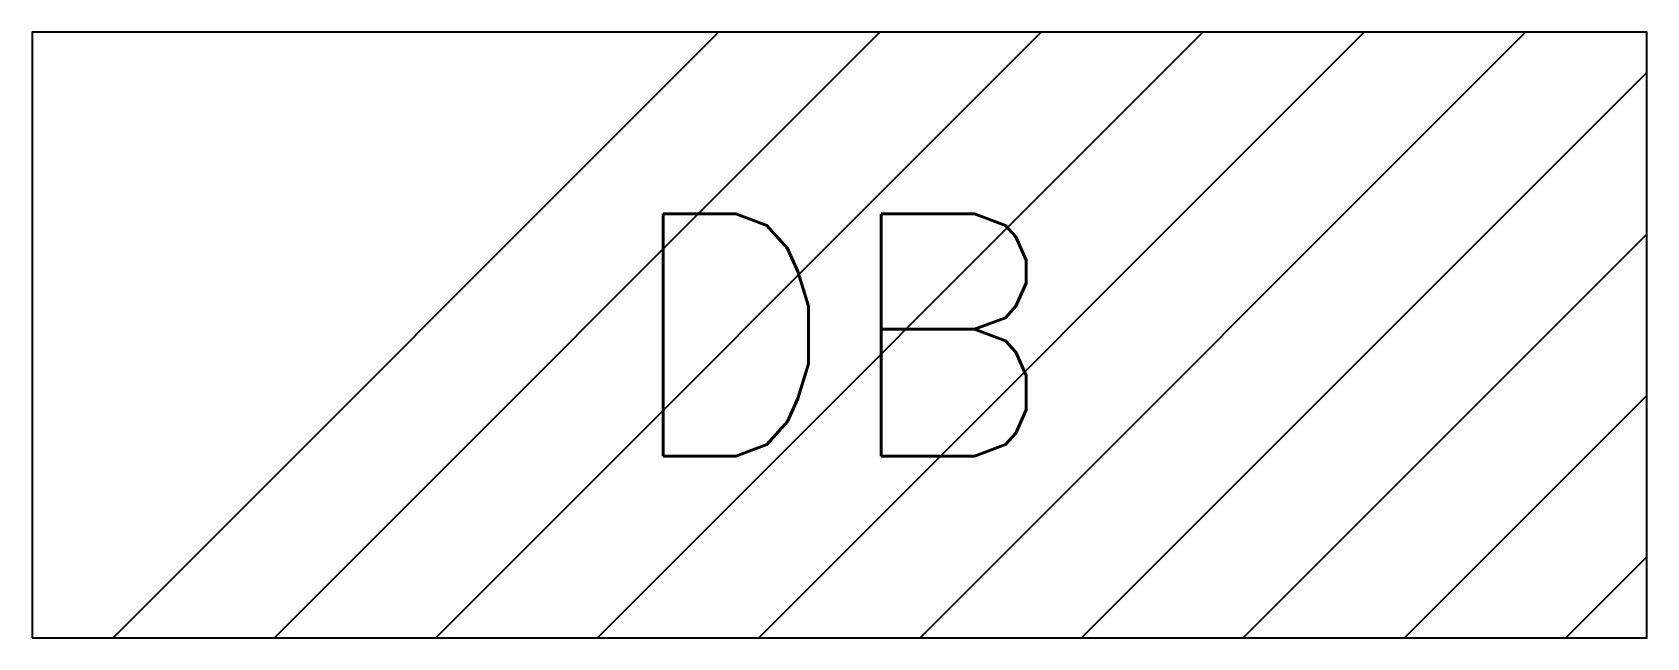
# Model space of a CAD drawing. Header units: millimetres. Extents: x -200 to 200, y -75 to 75.
import ezdxf
from ezdxf.enums import TextEntityAlignment as Align

# ---------------------------------------------------------------- set-up
doc = ezdxf.new("R2010")
doc.units = ezdxf.units.MM
doc.styles.get("Standard").update_dxf_attribs({"font": 'simplex.shx'})

msp = doc.modelspace()

# ---------------------------------------------------------------- linework, layer by layer
at = {"color": 1}
for p, q in [((-180, -75), (-30, 75)), ((-140, -75), (10, 75)), ((-100, -75), (50, 75)), ((-60, -75), (90, 75)), ((-20, -75), (130, 75)), ((20, -75), (170, 75)), ((60, -75), (200, 65)), ((100, -75), (200, 25)), ((140, -75), (200, -15)), ((180, -75), (200, -55))]:
    msp.add_line(p, q, dxfattribs=at)
msp.add_lwpolyline([(-200, -75), (200, -75), (200, 75), (-200, 75)], close=True, dxfattribs=at)

# ---------------------------------------------------------------- texts
msp.add_text('DB', height=60).set_placement((0, 0), align=Align.MIDDLE_CENTER)

doc.saveas('drawing.dxf')
